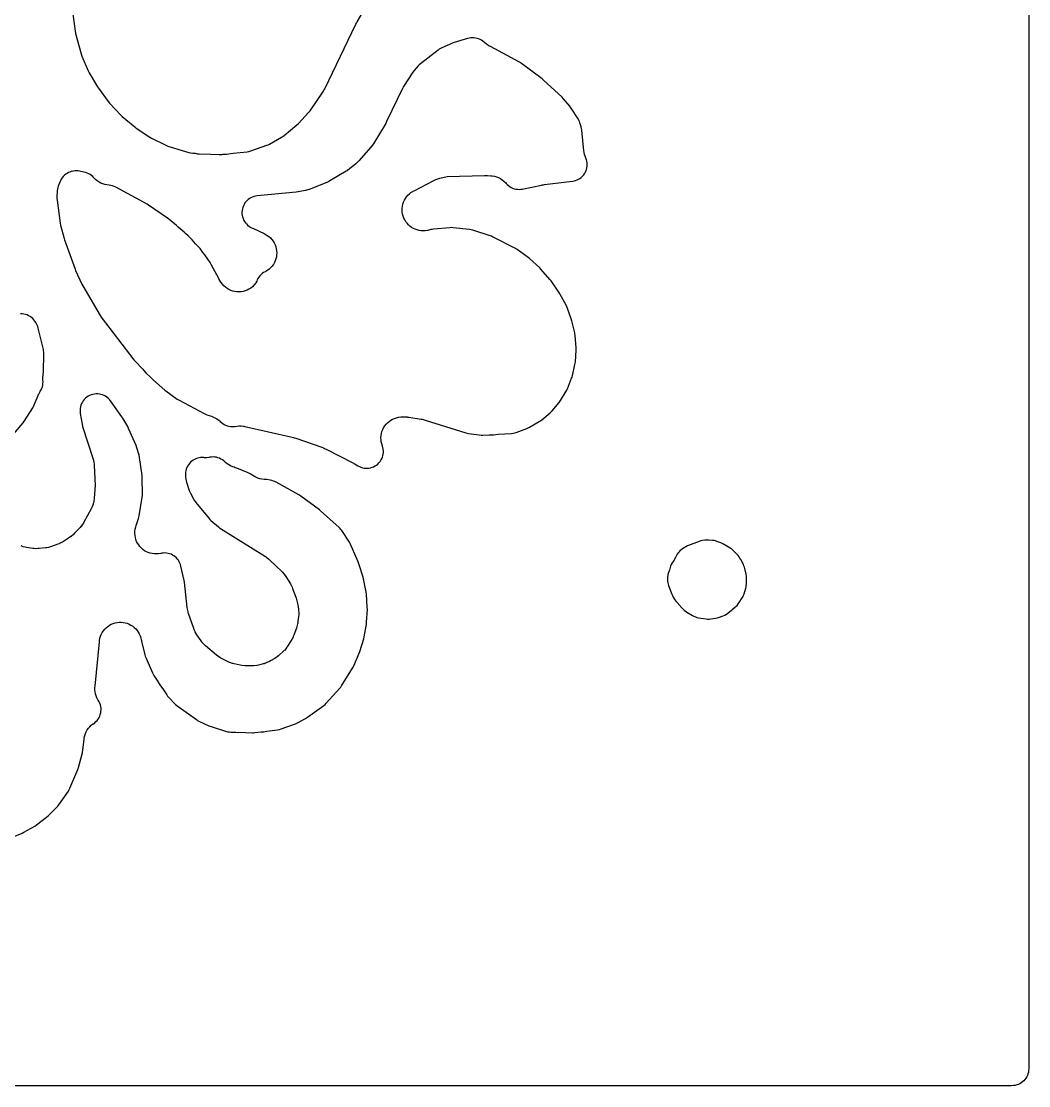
# Model space of a CAD drawing. Header units: millimetres. Extents: x 0 to 300, y 0 to 300.
# Drawn here: x 150 to 300.1, y -0.1 to 158.5 of the extents above; entities that cross this region are included whole.
import ezdxf

# ---------------------------------------------------------------- set-up
doc = ezdxf.new("R2010")
doc.units = ezdxf.units.MM
doc.layers.add('CUT', color=7, linetype='CONTINUOUS')

msp = doc.modelspace()

# ---------------------------------------------------------------- linework, layer by layer
at = {"layer": 'CUT'}
for points in [[(300.15, 297.2861), (300.15, 2.4114), (300.135, 2.1053), (300.099, 1.8629), (300.0395, 1.6252), (299.9569, 1.3944), (299.8521, 1.1729), (299.7262, 0.9627), (299.5802, 0.7659), (299.4156, 0.5844), (299.2341, 0.4198), (299.0373, 0.2738), (298.8271, 0.1479), (298.6056, 0.0431), (298.3748, -0.0395), (298.1371, -0.099), (297.8947, -0.135), (297.5886, -0.15), (2.4114, -0.15)], [(157.58, 160.3338), (158.0129, 157.04), (158.0785, 156.7121), (158.9107, 153.64), (159.0243, 153.3124), (159.9502, 151.1425), (160.1021, 150.8439), (161.3492, 148.7512), (161.4917, 148.5378), (162.9727, 146.5491), (163.1581, 146.328), (164.8391, 144.5437), (165.0492, 144.345), (166.9208, 142.7703), (167.1395, 142.6058), (169.1663, 141.2488), (169.431, 141.0942), (171.4495, 140.0758), (171.6476, 139.9865), (171.8527, 139.9146), (174.9653, 138.9744), (175.2573, 138.905), (175.5555, 138.8711), (175.8924, 138.8532), (176.0729, 138.8106), (176.2809, 138.7796), (176.4908, 138.7662), (178.2492, 138.7279), (179.4784, 138.6626), (179.676, 138.6599), (179.8731, 138.6728), (180.0288, 138.6892), (180.16, 138.6864), (180.3615, 138.6901), (180.562, 138.7101), (181.5711, 138.8518), (183.6561, 139.0715), (183.9386, 139.1178), (184.2139, 139.196), (186.5946, 140.0224), (186.8048, 140.1062), (187.0066, 140.2086), (188.7951, 141.2213), (188.9872, 141.3419), (189.1676, 141.4794), (191.0737, 143.0743), (191.2951, 143.2837), (192.8031, 144.8956), (192.9259, 145.0371), (193.0377, 145.1873), (195.0519, 148.1173), (195.155, 148.2805), (195.2452, 148.4511), (199.8716, 158.0823), (199.9415, 158.2205), (199.991, 158.3136), (200.0667, 158.4489), (202.2076, 162.0991)], [(147.4196, 95.2973), (150.2648, 98.6793), (150.4551, 98.9374), (151.7196, 100.9057), (151.8374, 101.1097), (151.9355, 101.3238), (152.5093, 102.7499), (152.582, 102.9184), (152.5957, 102.9482), (152.7515, 103.2473), (152.8373, 103.3786), (152.9601, 103.5884), (153.0619, 103.809), (153.1419, 104.0385), (153.1991, 104.2747), (153.2332, 104.5153), (153.2438, 104.7581), (153.2307, 105.0008), (153.219, 105.1142), (153.2182, 105.4275), (153.2514, 105.7692), (153.2585, 105.8175), (153.2758, 105.9232), (153.3084, 106.2814), (153.358, 108.9594), (153.3528, 109.1747), (153.329, 109.3888), (153.2868, 109.6), (152.5074, 112.7852), (152.4466, 112.9939), (152.3679, 113.1965), (152.272, 113.3914), (152.1555, 113.6043), (152.025, 113.8167), (151.8739, 114.0152), (151.7039, 114.1976), (151.5165, 114.3621), (151.3137, 114.5072), (151.0975, 114.6313), (150.8699, 114.7333), (150.6333, 114.8121), (150.3901, 114.867), (150.1426, 114.8973), (149.8933, 114.9028)], [(148.6662, 36.8951), (150.1131, 37.5003), (150.3891, 37.6363), (151.9974, 38.5558), (152.2729, 38.7384), (153.7457, 39.8618), (153.9809, 40.0657), (155.2849, 41.3459), (155.4471, 41.5212), (155.5919, 41.7111), (157.0164, 43.778), (157.149, 43.9929), (157.2593, 44.2201), (158.4231, 46.9625), (158.5327, 47.2782), (159.041, 49.1322), (159.1112, 49.4878), (159.3589, 51.5), (159.3856, 51.6809), (159.3912, 51.7131), (159.4645, 52.0412), (159.5603, 52.3325), (159.684, 52.6131), (159.8344, 52.8804), (160.0101, 53.1317), (160.2095, 53.3647), (160.4306, 53.5772), (160.6714, 53.7671), (160.744, 53.8138), (160.946, 53.958), (161.1327, 54.1215), (161.3023, 54.3027), (161.453, 54.4999), (161.5835, 54.711), (161.6924, 54.9341), (161.7786, 55.1668), (161.8414, 55.4069), (161.88, 55.6521), (161.8941, 55.8999), (161.8836, 56.1478), (161.8485, 56.3935), (161.7893, 56.6345), (161.7064, 56.8685), (161.6008, 57.0931), (161.4734, 57.3061), (161.4182, 57.3888), (161.2731, 57.6603), (161.1553, 57.9448), (161.0658, 58.2394), (161.0056, 58.5413), (160.9752, 58.8477), (160.9748, 59.1852), (160.9764, 59.2179), (160.9897, 59.4011), (161.6325, 66.0115), (161.6546, 66.1927), (161.6594, 66.2249), (161.7241, 66.5541), (161.8122, 66.8473), (161.9282, 67.1305), (162.0713, 67.4011), (162.24, 67.6564), (162.4328, 67.8942), (162.6477, 68.1121), (162.8828, 68.3081), (163.1358, 68.4803), (163.4044, 68.6271), (163.686, 68.7471), (163.9779, 68.8392), (164.2774, 68.9024), (164.5816, 68.9362), (164.8876, 68.9403), (165.1926, 68.9146), (165.4937, 68.8594), (165.7879, 68.7752), (166.0726, 68.6628), (166.345, 68.5233), (166.6026, 68.3579), (166.8428, 68.1682), (167.0635, 67.9562), (167.2625, 67.7236), (167.438, 67.4728), (167.5883, 67.2062), (167.7119, 66.9262), (167.8089, 66.632), (167.8773, 66.3331), (167.8794, 66.3218), (167.8885, 66.2745), (167.8933, 66.2504), (167.8968, 66.2338), (167.9057, 66.1911), (167.9213, 66.1215), (168.4089, 64.085), (168.4688, 63.8754), (168.5468, 63.6719), (169.5424, 61.3776), (169.6402, 61.1771), (169.7556, 60.9862), (170.2609, 60.228), (170.5296, 59.7525), (170.7295, 59.4516), (171.0812, 58.9974), (171.6826, 58.0953), (171.8125, 57.9178), (171.9576, 57.7524), (172.9971, 56.6673), (173.1703, 56.503), (173.3585, 56.3559), (176.0923, 54.422), (176.2727, 54.3056), (176.4624, 54.2052), (177.9382, 53.5034), (178.1086, 53.43), (178.284, 53.3694), (180.5853, 52.669), (180.7987, 52.6143), (181.016, 52.5785), (181.2357, 52.5619), (181.7955, 52.5446), (181.9634, 52.5264), (182.179, 52.5218), (182.386, 52.5263), (184.436, 52.4628), (184.6302, 52.4643), (184.8236, 52.4809), (185.7745, 52.5997), (185.9047, 52.6026), (186.1253, 52.6171), (186.3438, 52.6511), (186.6031, 52.7033), (188.1977, 52.9026), (188.4785, 52.9542), (188.7517, 53.0374), (190.8523, 53.8112), (191.1554, 53.9463), (192.3549, 54.5796), (192.661, 54.7707), (195.0691, 56.5274), (195.2667, 56.6875), (195.447, 56.8669), (197.4625, 59.0876), (197.6063, 59.2611), (197.7338, 59.4469), (199.3821, 62.0956), (199.4769, 62.2619), (199.5588, 62.4349), (200.3661, 64.326), (200.4598, 64.5837), (201.0325, 66.4771), (201.1014, 66.7654), (201.4379, 68.6672), (201.4723, 68.9647), (201.577, 70.8575), (201.5753, 71.1623), (201.4444, 73.1209), (201.4021, 73.4407), (201.0125, 75.4049), (200.947, 75.6623), (200.3257, 77.6557), (200.2268, 77.9197), (199.0201, 80.6587), (198.9248, 80.852), (198.8132, 81.0364), (197.7747, 82.596), (197.65, 82.7671), (197.5112, 82.9271), (197.3594, 83.0748), (194.6128, 85.5285), (194.434, 85.674), (191.6426, 87.7388), (191.3707, 87.9139), (187.9709, 89.8042), (187.7799, 89.9), (187.5813, 89.9791), (187.34, 90.0635), (187.0936, 90.1357), (186.8411, 90.1823), (186.5851, 90.2027), (186.4185, 90.2074), (186.2337, 90.2171), (186.2007, 90.2197), (185.8632, 90.2627), (185.5607, 90.3322), (185.2666, 90.4311), (184.9564, 90.5707), (184.9269, 90.5858), (184.7642, 90.6741), (184.0976, 91.0573), (183.7974, 91.2042), (182.1075, 91.8949), (181.8983, 91.9697), (181.7145, 92.0264), (181.5387, 92.0854), (181.5076, 92.0967), (181.1936, 92.2287), (180.9203, 92.3769), (180.6631, 92.5513), (180.4243, 92.7502), (180.3529, 92.8228), (180.1714, 92.9898), (179.9744, 93.1382), (179.7637, 93.2664), (179.5414, 93.3732), (179.3097, 93.4577), (179.0707, 93.5188), (178.8269, 93.5562), (178.5807, 93.5693), (178.3343, 93.5581), (178.0902, 93.5227), (177.9277, 93.4908), (177.6223, 93.4615), (177.3154, 93.462), (177.2098, 93.4725), (176.9683, 93.4848), (176.7268, 93.4738), (176.4875, 93.4394), (176.2526, 93.3821), (176.0244, 93.3024), (175.8049, 93.201), (175.5962, 93.0789), (175.4003, 92.9372), (175.219, 92.7772), (175.0541, 92.6005), (174.9069, 92.4087), (174.779, 92.2035), (174.6715, 91.987), (174.5854, 91.7611), (174.5215, 91.5279), (174.4805, 91.2896), (174.4626, 91.0485), (174.4682, 90.8068), (174.497, 90.5667), (174.5901, 90.0179), (174.6297, 89.8291), (174.6837, 89.644), (175.0414, 88.573), (175.1198, 88.3686), (175.2157, 88.1719), (175.7714, 87.1487), (175.892, 86.9493), (176.0307, 86.762), (177.9323, 84.4298), (178.0792, 84.265), (178.24, 84.1139), (179.3724, 83.1403), (179.5214, 83.0217), (179.679, 82.9148), (186.3963, 78.7242), (186.5581, 78.6174), (186.5865, 78.5975), (186.8928, 78.3592), (186.919, 78.3365), (187.0625, 78.2058), (188.8204, 76.5188), (188.936, 76.4029), (188.9562, 76.3817), (189.1544, 76.1551), (189.332, 75.9121), (189.3483, 75.8878), (189.4361, 75.7495), (190.106, 74.6419), (190.1893, 74.497), (190.2036, 74.4707), (190.3504, 74.1705), (190.3624, 74.1431), (190.4256, 73.9883), (190.9246, 72.6848), (190.9882, 72.505), (191.1995, 71.5242), (191.302, 70.8937), (191.3257, 70.7229), (191.3292, 70.6923), (191.3511, 70.3762), (191.3439, 70.0594), (191.3418, 70.0286), (191.326, 69.857), (191.2245, 68.9768), (191.1929, 68.7591), (191.1862, 68.7205), (191.085, 68.2926), (191.0738, 68.2551), (191.0046, 68.0462), (190.6204, 66.992), (190.5459, 66.8037), (190.5317, 66.7705), (190.353, 66.4073), (190.3353, 66.3758), (190.2314, 66.202), (189.6925, 65.3528), (189.6039, 65.2195), (189.5875, 65.196), (189.4091, 64.9618), (189.2115, 64.7437), (189.1913, 64.7233), (189.0764, 64.6118), (188.4458, 64.0254), (188.2793, 63.8795), (188.2489, 63.8544), (187.8916, 63.5934), (187.8585, 63.572), (187.6689, 63.4577), (187.2289, 63.21), (186.9982, 63.0996), (186.9063, 63.0556), (186.7101, 62.9618), (186.415, 62.8206), (186.2607, 62.7674), (186.2316, 62.7588), (186.0679, 62.7146), (185.347, 62.537), (185.1258, 62.4896), (185.0862, 62.4823), (184.6375, 62.4278), (184.5973, 62.4254), (184.3712, 62.4186), (183.5488, 62.4184), (183.3384, 62.4243), (183.301, 62.4264), (182.883, 62.4734), (182.8461, 62.4797), (182.6397, 62.5207), (181.7479, 62.7242), (181.5374, 62.7787), (181.5002, 62.7895), (181.0905, 62.9345), (181.0548, 62.9495), (180.8569, 63.0396), (179.9367, 63.4913), (179.7345, 63.5983), (179.6991, 63.6185), (179.3163, 63.8683), (179.2837, 63.8926), (179.1044, 64.0346), (177.4789, 65.4045), (177.354, 65.5147), (177.3321, 65.5348), (177.1164, 65.7521), (176.9209, 65.9877), (176.9029, 66.0115), (176.8053, 66.1464), (176.1678, 67.0703), (176.0729, 67.2147), (176.0566, 67.241), (175.901, 67.5179), (175.7716, 67.808), (175.7603, 67.8368), (175.701, 67.9991), (174.9332, 70.2593), (174.8737, 70.4513), (174.864, 70.4859), (174.7762, 70.8781), (174.7702, 70.9135), (174.7422, 71.1126), (174.3135, 74.8925), (174.2709, 75.1486), (173.798, 77.295), (173.7358, 77.5249), (173.6519, 77.7478), (173.5473, 77.9618), (173.4227, 78.1647), (173.2794, 78.355), (173.1187, 78.5307), (172.9419, 78.6903), (172.7508, 78.8324), (172.547, 78.9556), (172.3324, 79.0589), (172.109, 79.1413), (171.8787, 79.2021), (171.6437, 79.2407), (171.406, 79.2568), (171.168, 79.2501), (170.9316, 79.2209), (170.7821, 79.1877), (170.7818, 79.1887), (170.7798, 79.1882), (170.4464, 79.1317), (170.1386, 79.1102), (169.8303, 79.1189), (169.5242, 79.1578), (169.2235, 79.2265), (168.9309, 79.3244), (168.6493, 79.4504), (168.3814, 79.6034), (168.1298, 79.782), (167.8969, 79.9843), (167.685, 80.2085), (167.496, 80.4524), (167.3319, 80.7136), (167.1941, 80.9896), (167.0841, 81.2778), (167.0028, 81.5754), (166.951, 81.8795), (166.9293, 82.1873), (166.9379, 82.4957), (166.9766, 82.8017), (167.0518, 83.1314), (167.0606, 83.1631), (167.1146, 83.339), (167.466, 84.3917), (167.5211, 84.5811), (167.561, 84.7743), (168.0279, 87.5901), (168.0542, 87.8071), (168.0615, 88.0256), (168.0357, 90.4606), (168.0098, 90.7942), (167.6168, 93.4945), (167.5475, 93.8181), (167.2284, 94.9406), (167.115, 95.2567), (165.9908, 97.8332), (165.8622, 98.0874), (165.1188, 99.3694), (164.9867, 99.5736), (163.2884, 101.9386), (163.1335, 102.1331), (162.9601, 102.3112), (162.7699, 102.4712), (162.5647, 102.6116), (162.3465, 102.7308), (162.1176, 102.8278), (161.8802, 102.9016), (161.6367, 102.9515), (161.3893, 102.9769), (161.1407, 102.9776), (160.8933, 102.9537), (160.6494, 102.9052), (160.4116, 102.8328), (160.1821, 102.7371), (159.9633, 102.6192), (159.7573, 102.48), (159.5661, 102.3211), (159.3916, 102.144), (159.2356, 101.9504), (159.0996, 101.7423), (158.985, 101.5217), (158.8928, 101.2908), (158.824, 101.0519), (158.7792, 100.8074), (158.759, 100.5596), (158.7635, 100.311), (158.7926, 100.0641), (159.0601, 98.48), (159.1438, 98.1353), (160.7061, 93.2459), (160.7521, 93.0904), (160.7598, 93.0624), (160.8256, 92.7715), (160.8661, 92.476), (160.8688, 92.4471), (160.8804, 92.2853), (161.0258, 89.3618), (160.8759, 87.4079), (160.7898, 86.9413), (160.7497, 86.7519), (160.7417, 86.7182), (160.6414, 86.3768), (160.5064, 86.0475), (160.4916, 86.0163), (160.4045, 85.8433), (159.3449, 83.8682), (159.265, 83.7268), (159.2502, 83.7018), (159.0868, 83.4518), (158.9024, 83.217), (158.8834, 83.1949), (158.775, 83.0739), (157.9541, 82.1969), (157.7933, 82.0352), (157.7638, 82.0073), (157.4144, 81.7149), (157.3817, 81.6908), (157.1943, 81.561), (156.2998, 80.9811), (156.1178, 80.8703), (156.0848, 80.8515), (155.7035, 80.6618), (155.6686, 80.6469), (155.4704, 80.5686), (154.5223, 80.2248), (154.3761, 80.1751), (154.3498, 80.1668), (154.0758, 80.0923), (153.7967, 80.0406), (153.7693, 80.0367), (153.616, 80.018), (152.65, 79.9202), (152.4942, 79.9078), (152.4662, 79.9061), (152.1789, 79.9011), (151.8921, 79.92), (151.8643, 79.923), (151.7093, 79.9431), (150.7739, 80.0838), (150.6024, 80.1137), (150.5719, 80.1197), (150.2613, 80.1965), (149.9591, 80.3017)]]:
    msp.add_lwpolyline(points, dxfattribs=at)
for points in [[(160.0422, 135.7833), (159.8138, 135.8837), (159.5765, 135.9608), (158.8959, 136.1449), (158.6794, 136.1933), (158.4594, 136.2223), (158.2377, 136.2317), (158.016, 136.2214), (157.7962, 136.1915), (157.6768, 136.1698), (157.4533, 136.1185), (157.2355, 136.047), (157.0251, 135.9558), (156.824, 135.8457), (156.6338, 135.7177), (156.4561, 135.5728), (156.4055, 135.5275), (156.2316, 135.3557), (156.0752, 135.1678), (155.938, 134.9655), (155.8211, 134.7508), (155.7258, 134.5256), (155.5134, 133.9465), (155.4415, 133.7168), (155.392, 133.4814), (155.3654, 133.2422), (155.3095, 132.3508), (155.3063, 132.0996), (155.3284, 131.8495), (155.8065, 128.4145), (155.8611, 128.1378), (156.3707, 126.1521), (156.4396, 125.9278), (158.0063, 121.5699), (158.0878, 121.3705), (159.038, 119.3057), (159.1528, 119.0857), (161.744, 114.6695), (161.912, 114.4191), (166.7565, 108.0638), (166.9488, 107.8402), (168.069, 106.6836), (168.0912, 106.6507), (168.2466, 106.4631), (168.5596, 106.1207), (168.7218, 105.9587), (169.1372, 105.5806), (169.5548, 105.1494), (169.7113, 105.0011), (171.3959, 103.538), (171.5626, 103.4052), (173.2135, 102.2018), (173.5122, 102.0147), (177.2529, 100.0254), (177.4518, 99.9306), (177.6582, 99.8537), (178.3557, 99.6284), (178.5284, 99.5679), (178.559, 99.5563), (178.8674, 99.4222), (179.1356, 99.273), (179.3879, 99.0984), (179.622, 98.9), (179.6629, 98.8578), (179.8406, 98.6917), (180.0336, 98.5436), (180.2401, 98.4149), (180.4581, 98.3069), (180.6855, 98.2207), (180.9203, 98.1569), (181.1601, 98.1163), (181.4028, 98.0991), (181.646, 98.1057), (181.8874, 98.1358), (182.1668, 98.1846), (182.4768, 98.2076), (182.7875, 98.1999), (183.1256, 98.1578), (183.1582, 98.1521), (183.3399, 98.1157), (190.3496, 96.5289), (190.5558, 96.476), (190.6948, 96.4361), (190.8977, 96.3716), (194.7914, 95.0109), (195.0287, 94.9189), (195.1875, 94.851), (195.4179, 94.743), (199.4169, 92.7018), (199.5453, 92.6331), (199.6316, 92.5847), (199.7573, 92.511), (200.1704, 92.2579), (200.3852, 92.1404), (200.6105, 92.0445), (200.844, 91.971), (201.0837, 91.9207), (201.3271, 91.8942), (201.5719, 91.8915), (201.8158, 91.9128), (202.0564, 91.9579), (202.2915, 92.0263), (202.5188, 92.1174), (202.7361, 92.2302), (202.9413, 92.3638), (203.1324, 92.5168), (203.3077, 92.6878), (203.4654, 92.8751), (203.604, 93.0769), (203.7222, 93.2913), (203.8189, 93.5163), (203.8931, 93.7496), (203.9441, 93.9891), (203.9715, 94.2324), (203.9749, 94.4772), (203.9543, 94.7212), (203.91, 94.962), (203.8424, 95.1973), (203.7303, 95.5255), (203.6596, 95.8274), (203.6189, 96.1348), (203.6086, 96.4448), (203.629, 96.7542), (203.6797, 97.0601), (203.7603, 97.3595), (203.87, 97.6496), (204.0078, 97.9274), (204.1722, 98.1903), (204.3617, 98.4358), (204.5745, 98.6613), (204.8085, 98.8649), (205.0613, 99.0444), (205.3307, 99.1981), (205.6138, 99.3245), (205.908, 99.4224), (206.2105, 99.4909), (206.5478, 99.533), (206.5807, 99.5355), (206.7654, 99.5447), (207.006, 99.5508), (207.1755, 99.5513), (207.2058, 99.5507), (207.544, 99.5287), (207.5741, 99.5253), (207.7421, 99.5029), (209.6094, 99.2103), (209.7472, 99.186), (209.7718, 99.1812), (210.0443, 99.1174), (210.0685, 99.1108), (210.2028, 99.0713), (216.2643, 97.1646), (216.4616, 97.1113), (216.6627, 97.0743), (218.2669, 96.8463), (218.519, 96.8234), (218.7722, 96.8262), (219.7187, 96.8844), (219.7724, 96.8781), (220.0768, 96.8608), (220.3811, 96.8808), (221.0571, 96.9667), (223.0749, 97.0908), (223.314, 97.1171), (223.5494, 97.1663), (223.779, 97.2379), (225.341, 97.8083), (225.5432, 97.8924), (225.7373, 97.9939), (227.1982, 98.8409), (227.3877, 98.9625), (227.5655, 99.1007), (228.8174, 100.1674), (228.9659, 100.3046), (229.1028, 100.4533), (230.1472, 101.6849), (230.2664, 101.837), (230.3735, 101.9979), (231.2087, 103.3641), (231.3095, 103.5456), (231.395, 103.7349), (232.0233, 105.2965), (232.0895, 105.4819), (232.141, 105.672), (232.5255, 107.3525), (232.5615, 107.5432), (232.5825, 107.7362), (232.7039, 109.477), (232.7099, 109.6654), (232.7017, 109.8537), (232.5502, 111.7158), (232.527, 111.908), (232.489, 112.0978), (232.0653, 113.8592), (231.9782, 114.145), (231.3364, 115.8728), (231.197, 116.1821), (230.2809, 117.8937), (230.1265, 118.1453), (228.9592, 119.8169), (228.785, 120.0386), (227.4483, 121.5551), (227.261, 121.746), (225.7381, 123.1404), (225.5239, 123.3157), (223.8924, 124.5067), (223.7257, 124.6184), (223.5506, 124.7164), (220.2512, 126.3924), (220.0634, 126.4782), (219.8692, 126.5482), (217.2794, 127.3629), (217.046, 127.4241), (216.8078, 127.4625), (214.3679, 127.7361), (214.1156, 127.7516), (213.863, 127.7414), (211.421, 127.5195), (211.2357, 127.4956), (211.0527, 127.458), (210.745, 127.3826), (210.5711, 127.3444), (210.5387, 127.3381), (210.2084, 127.2901), (209.9043, 127.2757), (209.6002, 127.2907), (209.299, 127.3351), (209.0035, 127.4084), (208.7164, 127.51), (208.4405, 127.6388), (208.1784, 127.7937), (207.9325, 127.9732), (207.7051, 128.1757), (207.4983, 128.3992), (207.3142, 128.6416), (207.1543, 128.9007), (207.0202, 129.1741), (206.9132, 129.4591), (206.8343, 129.7532), (206.7841, 130.0535), (206.7633, 130.3573), (206.7719, 130.6616), (206.8099, 130.9637), (206.8769, 131.2607), (206.9724, 131.5498), (207.0953, 131.8284), (207.2446, 132.0937), (207.4189, 132.3434), (207.6165, 132.575), (207.8356, 132.7865), (208.0741, 132.9757), (208.3543, 133.1569), (208.3824, 133.1732), (208.5416, 133.2605), (211.3913, 134.7337), (211.7943, 134.9069), (211.9239, 134.9598), (211.9473, 134.9689), (212.2119, 135.0599), (212.2359, 135.0672), (212.3706, 135.1053), (213.4872, 135.3984), (219.0453, 135.5294), (219.2153, 135.5296), (219.3307, 135.5271), (219.5005, 135.5195), (219.9663, 135.4882), (220.1547, 135.4708), (220.1882, 135.4668), (220.5311, 135.4087), (220.8369, 135.3244), (221.1326, 135.2097), (221.4153, 135.0658), (221.6821, 134.8942), (221.9302, 134.6965), (222.1572, 134.4749), (222.2566, 134.356), (222.4223, 134.1764), (222.6048, 134.0138), (222.8023, 133.8698), (223.0128, 133.7458), (223.2345, 133.643), (223.4652, 133.5623), (223.7026, 133.5044), (223.9446, 133.4701), (224.1887, 133.4595), (224.4327, 133.4728), (224.6743, 133.5099), (227.5586, 134.0983), (227.7073, 134.1255), (227.8087, 134.1419), (227.9584, 134.1632), (232.1514, 134.6713), (232.3899, 134.712), (232.6233, 134.7755), (232.8495, 134.8613), (233.0663, 134.9686), (233.2718, 135.0964), (233.4639, 135.2434), (233.641, 135.4082), (233.8013, 135.5895), (233.9433, 135.7853), (234.0657, 135.994), (234.1673, 136.2135), (234.2473, 136.4419), (234.3048, 136.6769), (234.3394, 136.9163), (234.3506, 137.158), (234.3384, 137.3996), (234.303, 137.6389), (234.2445, 137.8737), (234.1636, 138.1017), (234.0445, 138.3922), (233.9581, 138.6769), (233.8934, 138.9964), (233.8886, 139.0278), (233.8657, 139.2037), (233.541, 142.2752), (233.5031, 142.5183), (233.4415, 142.7565), (233.2459, 143.3838), (233.1733, 143.5857), (233.0837, 143.7806), (232.9776, 143.9672), (231.9697, 145.5754), (231.862, 145.7335), (231.7425, 145.8829), (230.7801, 146.996), (230.5906, 147.1924), (227.8449, 149.7435), (227.6322, 149.9203), (224.5428, 152.211), (224.2387, 152.4041), (219.9131, 154.7326), (219.7793, 154.8082), (219.7556, 154.8222), (219.4978, 154.9895), (219.4754, 155.0055), (219.3518, 155.0969), (218.7826, 155.5366), (218.5866, 155.6736), (218.3785, 155.7912), (218.16, 155.8884), (217.9333, 155.9643), (217.7003, 156.0181), (217.4633, 156.0495), (217.2244, 156.0581), (216.9857, 156.0438), (216.7495, 156.0068), (216.5179, 155.9473), (214.528, 155.334), (214.2705, 155.2389), (212.6653, 154.5434), (212.4769, 154.4522), (212.2968, 154.3456), (212.1262, 154.2243), (209.4879, 152.1763), (209.3063, 152.0209), (209.1403, 151.8488), (208.5729, 151.201), (208.3535, 150.9103), (206.9826, 148.7882), (206.829, 148.5141), (204.4527, 143.5667), (204.3704, 143.4053), (204.3118, 143.2971), (204.2217, 143.1398), (202.526, 140.3391), (202.437, 140.1993), (202.4205, 140.1746), (202.2246, 139.9075), (202.206, 139.8844), (202.0994, 139.7575), (200.2856, 137.6946), (200.1806, 137.58), (200.1613, 137.5599), (199.9376, 137.3444), (199.9167, 137.3259), (199.7983, 137.2252), (198.9311, 136.5185), (198.8209, 136.4321), (198.8009, 136.417), (198.5711, 136.2567), (198.55, 136.2431), (198.4308, 136.1695), (195.9786, 134.7184), (195.8497, 134.6456), (195.8264, 134.633), (195.5607, 134.5028), (195.5364, 134.4921), (195.3999, 134.435), (193.0614, 133.5106), (192.9005, 133.4512), (192.8715, 133.4412), (192.5423, 133.3448), (192.5125, 133.3375), (192.3449, 133.3007), (190.956, 133.0287), (185.1563, 132.4878), (184.9172, 132.4538), (184.6824, 132.3969), (184.4543, 132.3175), (184.2349, 132.2166), (184.0262, 132.0949), (183.8303, 131.9537), (183.6489, 131.7942), (183.4838, 131.618), (183.3364, 131.4266), (183.2082, 131.222), (183.1003, 131.0059), (183.0138, 130.7804), (182.9494, 130.5476), (182.9078, 130.3097), (182.8894, 130.0688), (182.8943, 129.8274), (182.9224, 129.5875), (182.9736, 129.3514), (183.0473, 129.1214), (183.1429, 128.8996), (183.2594, 128.6881), (183.3958, 128.4888), (183.5508, 128.3035), (183.723, 128.1341), (183.9107, 127.9821), (183.986, 127.9323), (184.0129, 127.9117), (184.0792, 127.8707), (184.1122, 127.8489), (184.1278, 127.8406), (184.2224, 127.7821), (184.4437, 127.6736), (184.6129, 127.6008), (186.1796, 126.8649), (186.3429, 126.7833), (186.3717, 126.768), (186.66, 126.5966), (186.9066, 126.4153), (187.1345, 126.2109), (187.3413, 125.9854), (187.5253, 125.7408), (187.6846, 125.4795), (187.8178, 125.2039), (187.9236, 124.9167), (188.0009, 124.6206), (188.0491, 124.3183), (188.0676, 124.0128), (188.0564, 123.707), (188.0155, 123.4036), (187.9454, 123.1057), (187.8466, 122.8161), (187.7201, 122.5374), (187.5671, 122.2723), (187.389, 122.0233), (187.1876, 121.7929), (186.9648, 121.5831), (186.7226, 121.3959), (186.4634, 121.2332), (186.3346, 121.1689), (186.1204, 121.0484), (185.9191, 120.9075), (185.7326, 120.7475), (185.5627, 120.57), (185.411, 120.3766), (185.2791, 120.1693), (185.1682, 119.9501), (185.0991, 119.7952), (184.9445, 119.5242), (184.7714, 119.2807), (184.6616, 119.154), (184.4359, 118.9403), (184.1903, 118.75), (183.927, 118.5849), (183.6488, 118.4465), (183.3582, 118.3363), (183.0582, 118.2553), (182.7517, 118.2043), (182.4416, 118.1839), (182.1311, 118.1941), (181.823, 118.2349), (181.5205, 118.3059), (181.2265, 118.4064), (180.9438, 118.5355), (180.6752, 118.6918), (180.4234, 118.8739), (180.1908, 119.0799), (179.9796, 119.3079), (179.792, 119.5556), (179.6142, 119.8461), (179.5983, 119.8752), (179.5135, 120.04), (179.4969, 120.0744), (179.451, 120.1646), (178.3195, 122.2809), (178.1352, 122.5746), (177.3315, 123.6774), (177.102, 124.0184), (176.9199, 124.257), (176.851, 124.3367), (176.6438, 124.621), (176.428, 124.8787), (175.9732, 125.353), (175.4564, 125.9516), (175.2374, 126.1751), (174.8538, 126.5206), (174.4909, 126.8992), (174.289, 127.0877), (173.3971, 127.8326), (173.3287, 127.8943), (173.1323, 128.0539), (173.1315, 128.0545), (171.9752, 129.0204), (171.7838, 129.1652), (168.9508, 131.1027), (168.7435, 131.2301), (164.0852, 133.7897), (163.8536, 133.9019), (163.6117, 133.9897), (163.362, 134.0521), (163.1072, 134.0885), (162.7613, 134.1199), (162.4535, 134.1791), (162.1532, 134.2687), (161.8632, 134.3878), (161.5866, 134.5352), (161.3259, 134.7093), (161.084, 134.9085), (160.8418, 135.1522), (160.7986, 135.2002), (160.7978, 135.1995), (160.6521, 135.3536), (160.4634, 135.517), (160.2595, 135.6606)], [(246.9394, 73.1406), (247.0391, 72.9095), (247.1616, 72.6897), (247.4214, 72.2741), (247.5534, 72.0833), (247.7025, 71.9055), (248.1808, 71.3863), (248.2408, 71.3058), (248.4104, 71.1203), (248.4976, 71.0423), (248.6268, 70.9021), (248.7947, 70.7363), (248.9774, 70.5871), (249.1735, 70.4557), (250.0353, 69.9354), (250.247, 69.8211), (250.4686, 69.7277), (250.6983, 69.656), (250.9337, 69.6068), (252.0211, 69.4333), (252.275, 69.406), (252.5304, 69.4048), (252.7846, 69.4296), (253.4471, 69.5287), (253.6946, 69.5786), (253.9358, 69.6532), (254.5862, 69.8911), (254.8443, 70.0022), (255.0882, 70.1416), (255.3149, 70.3075), (256.0909, 70.9452), (256.1249, 70.9697), (256.3356, 71.1397), (256.3719, 71.1761), (256.4865, 71.2703), (256.6856, 71.4528), (256.8639, 71.6558), (257.0192, 71.8768), (257.4569, 72.5771), (257.5672, 72.7726), (257.6595, 72.9771), (257.7331, 73.1892), (257.9714, 73.9899), (258.0253, 74.2058), (258.0598, 74.4257), (258.0746, 74.6478), (258.0937, 75.5148), (258.0816, 75.8211), (258.0321, 76.1236), (257.8425, 76.9585), (257.7862, 77.165), (257.7124, 77.3659), (257.6218, 77.5597), (257.2327, 78.3066), (257.1177, 78.5046), (256.9851, 78.6913), (256.8359, 78.865), (256.19, 79.5513), (256.0235, 79.7125), (255.8428, 79.8576), (255.6494, 79.9854), (254.6663, 80.5713), (254.4602, 80.6814), (254.2448, 80.7718), (253.6649, 80.9838), (253.4576, 81.0495), (253.2454, 81.0969), (253.0299, 81.1257), (252.4688, 81.1761), (252.1642, 81.1848), (251.8608, 81.1563), (251.5387, 81.1062), (251.2765, 81.0508), (251.0218, 80.9677), (249.317, 80.3086), (249.0658, 80.1951), (248.8286, 80.0548), (248.5112, 79.8425), (248.3317, 79.7104), (248.1646, 79.5629), (248.0113, 79.4011), (247.9098, 79.2838), (247.7665, 79.102), (247.6406, 78.9077), (247.5333, 78.7026), (247.2699, 78.137), (247.1678, 78.0041), (247.0133, 77.7787), (246.8844, 77.5378), (246.7826, 77.2843), (246.6588, 76.9196), (246.5941, 76.6856), (246.5589, 76.6101), (246.4485, 76.3301), (246.3725, 76.0388), (246.3439, 75.8938), (246.3084, 75.6522), (246.2966, 75.4083), (246.3086, 75.1644), (246.3215, 75.0344), (246.3519, 74.8208), (246.4006, 74.6106), (246.4673, 74.4054)]]:
    msp.add_lwpolyline(points, close=True, dxfattribs=at)

doc.saveas('drawing.dxf')
